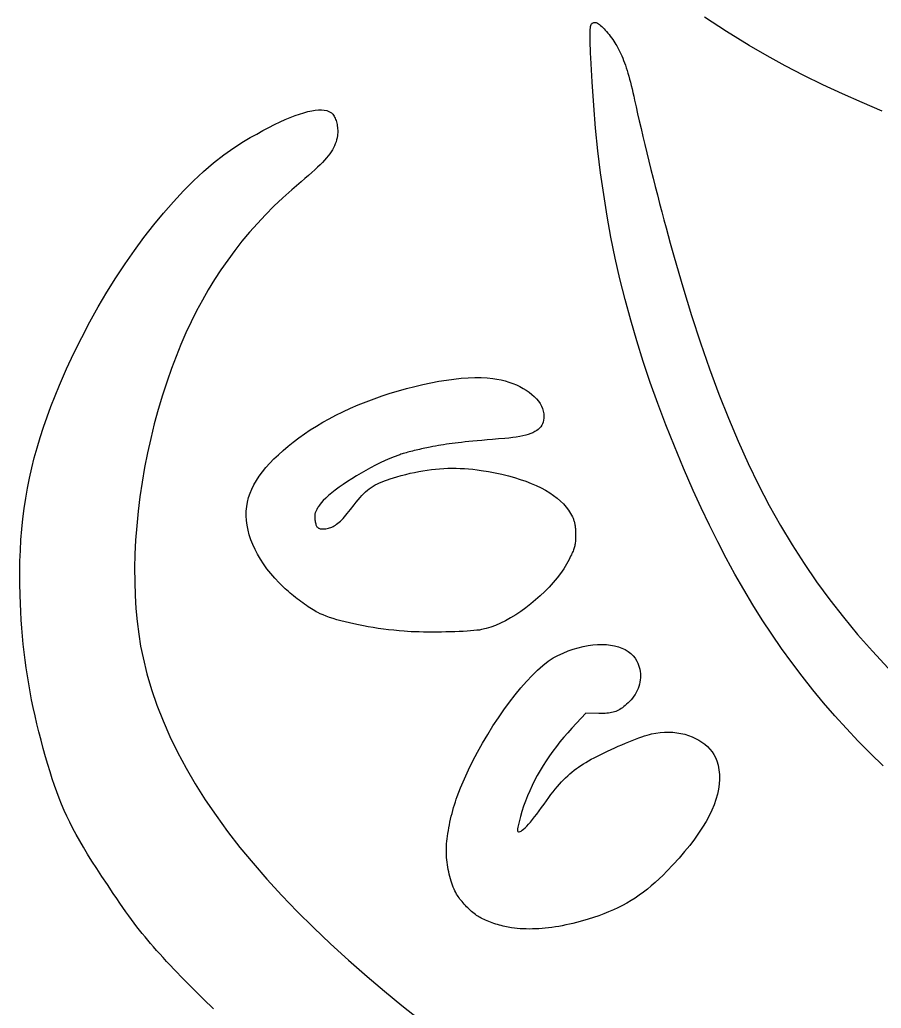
# Model space of a CAD drawing. Header units: metres. Extents: x -106 to 107, y -104 to 107.
# Drawn here: x -47.7 to -19.79, y -58.96 to -26.94 of the extents above; entities that cross this region are included whole.
import ezdxf

# ---------------------------------------------------------------- set-up
doc = ezdxf.new("R2010")
doc.units = ezdxf.units.M

msp = doc.modelspace()

# ---------------------------------------------------------------- linework, layer by layer
for p, q in [((-24.807, -27.3186), (-25.515, -26.8548)), ((-29.2173, -27.2556), (-29.2121, -27.2051)), ((-29.2121, -27.2051), (-29.2052, -27.1624)), ((-29.2052, -27.1624), (-29.1964, -27.127)), ((-29.1964, -27.127), (-29.1857, -27.0981)), ((-29.1857, -27.0981), (-29.173, -27.0752)), ((-29.173, -27.0752), (-29.1582, -27.0576)), ((-29.1582, -27.0576), (-29.1412, -27.0446)), ((-29.1412, -27.0446), (-29.122, -27.0356)), ((-29.122, -27.0356), (-29.1005, -27.03)), ((-29.1005, -27.03), (-29.0765, -27.0271)), ((-29.0765, -27.0271), (-29.05, -27.0263)), ((-29.05, -27.0263), (-29.0301, -27.0294)), ((-29.0301, -27.0294), (-29.0066, -27.0384)), ((-29.0066, -27.0384), (-28.9798, -27.0529)), ((-28.9798, -27.0529), (-28.9501, -27.0727)), ((-28.9501, -27.0727), (-28.9178, -27.0972)), ((-28.9178, -27.0972), (-28.8832, -27.1262)), ((-28.8832, -27.1262), (-28.8467, -27.1592)), ((-28.8467, -27.1592), (-28.8087, -27.196)), ((-28.8087, -27.196), (-28.7694, -27.236)), ((-29.2232, -27.461), (-29.2228, -27.3829)), ((-29.2222, -27.5495), (-29.2232, -27.461)), ((-29.2228, -27.3829), (-29.2208, -27.3147)), ((-29.2208, -27.3147), (-29.2173, -27.2556)), ((-28.7694, -27.236), (-28.7292, -27.279)), ((-28.7292, -27.279), (-28.6885, -27.3246)), ((-28.6885, -27.3246), (-28.6476, -27.3723)), ((-28.6476, -27.3723), (-28.6068, -27.4219)), ((-28.6068, -27.4219), (-28.5665, -27.473)), ((-28.5665, -27.473), (-28.5269, -27.5251)), ((-28.5269, -27.5251), (-28.4886, -27.5779)), ((-24.067, -27.7715), (-24.807, -27.3186)), ((-29.2199, -27.6491), (-29.2222, -27.5495)), ((-29.2163, -27.7604), (-29.2199, -27.6491)), ((-29.2115, -27.8842), (-29.2163, -27.7604)), ((-28.4886, -27.5779), (-28.4517, -27.6311)), ((-28.4517, -27.6311), (-28.4166, -27.6842)), ((-28.4166, -27.6842), (-28.3838, -27.7369)), ((-28.3838, -27.7369), (-28.3534, -27.7889)), ((-28.3534, -27.7889), (-28.3195, -27.8505)), ((-28.3195, -27.8505), (-28.2866, -27.9135)), ((-23.49, -28.1042), (-24.067, -27.7715)), ((-29.2057, -28.0209), (-29.2115, -27.8842)), ((-29.1989, -28.1714), (-29.2057, -28.0209)), ((-29.1572, -28.9514), (-29.1989, -28.1714)), ((-28.2866, -27.9135), (-28.2546, -27.9782)), ((-28.2546, -27.9782), (-28.2235, -28.0447)), ((-28.2235, -28.0447), (-28.1931, -28.1132)), ((-28.1931, -28.1132), (-28.1634, -28.1841)), ((-22.8991, -28.4276), (-23.49, -28.1042)), ((-28.1634, -28.1841), (-28.1343, -28.2575)), ((-28.1343, -28.2575), (-28.1058, -28.3336)), ((-28.1058, -28.3336), (-28.0777, -28.4127)), ((-28.0777, -28.4127), (-28.05, -28.495)), ((-28.05, -28.495), (-28.0226, -28.5807)), ((-22.2948, -28.7415), (-22.8991, -28.4276)), ((-28.0226, -28.5807), (-27.9955, -28.67)), ((-27.9955, -28.67), (-27.9686, -28.7633)), ((-27.9686, -28.7633), (-27.9417, -28.8606)), ((-21.6776, -29.0458), (-22.2948, -28.7415)), ((-29.1048, -29.7126), (-29.1572, -28.9514)), ((-27.9417, -28.8606), (-27.9149, -28.9622)), ((-27.9149, -28.9622), (-27.888, -29.0683)), ((-27.888, -29.0683), (-27.8611, -29.1793)), ((-21.0482, -29.3401), (-21.6776, -29.0458)), ((-27.8611, -29.1793), (-27.8339, -29.2952)), ((-27.8339, -29.2952), (-27.8064, -29.4163)), ((-27.8064, -29.4163), (-27.7787, -29.5428)), ((-20.4072, -29.6243), (-21.0482, -29.3401)), ((-29.0414, -30.4568), (-29.1048, -29.7126)), ((-27.7787, -29.5428), (-27.7318, -29.757)), ((-27.7318, -29.757), (-27.6811, -29.983)), ((-19.7549, -29.8983), (-20.4072, -29.6243)), ((-38.9347, -30.106), (-38.7799, -30.0457)), ((-38.7799, -30.0457), (-38.633, -29.9937)), ((-38.633, -29.9937), (-38.4942, -29.9501)), ((-38.4942, -29.9501), (-38.3635, -29.9149)), ((-38.3635, -29.9149), (-38.241, -29.8882)), ((-38.241, -29.8882), (-38.1268, -29.87)), ((-38.1268, -29.87), (-38.0211, -29.8602)), ((-38.0211, -29.8602), (-37.9239, -29.859)), ((-37.9239, -29.859), (-37.8354, -29.8664)), ((-37.8354, -29.8664), (-37.7556, -29.8824)), ((-37.7556, -29.8824), (-37.6846, -29.9071)), ((-37.6846, -29.9071), (-37.6225, -29.9404)), ((-37.6225, -29.9404), (-37.6001, -29.9574)), ((-37.6001, -29.9574), (-37.5784, -29.9782)), ((-37.5784, -29.9782), (-37.5575, -30.0026)), ((-37.5575, -30.0026), (-37.5375, -30.0302)), ((-37.5375, -30.0302), (-37.5185, -30.0609)), ((-37.5185, -30.0609), (-37.5006, -30.0943)), ((-37.5006, -30.0943), (-37.4838, -30.1301)), ((-27.6811, -29.983), (-27.6271, -30.2197)), ((-39.631, -30.43), (-39.4455, -30.3367)), ((-39.4455, -30.3367), (-39.2676, -30.2515)), ((-39.2676, -30.2515), (-39.0973, -30.1746)), ((-39.0973, -30.1746), (-38.9347, -30.106)), ((-37.4838, -30.1301), (-37.4683, -30.1681)), ((-37.4683, -30.1681), (-37.4541, -30.208)), ((-37.4541, -30.208), (-37.4413, -30.2495)), ((-37.4413, -30.2495), (-37.4299, -30.2923)), ((-37.4299, -30.2923), (-37.4201, -30.3362)), ((-37.4201, -30.3362), (-37.4119, -30.3808)), ((-37.4119, -30.3808), (-37.4055, -30.4259)), ((-27.6271, -30.2197), (-27.5699, -30.4658)), ((-40.2313, -30.7589), (-40.024, -30.6412)), ((-40.024, -30.6412), (-39.8238, -30.5315)), ((-39.8238, -30.5315), (-39.631, -30.43)), ((-37.4072, -30.6912), (-37.4198, -30.7603)), ((-37.4017, -30.649), (-37.4072, -30.6912)), ((-37.4055, -30.4259), (-37.4008, -30.4713)), ((-37.3984, -30.6057), (-37.4017, -30.649)), ((-37.4008, -30.4713), (-37.398, -30.5165)), ((-37.3972, -30.5614), (-37.3984, -30.6057)), ((-37.398, -30.5165), (-37.3972, -30.5614)), ((-28.9666, -31.1856), (-29.0414, -30.4568)), ((-27.5699, -30.4658), (-27.5101, -30.72)), ((-27.5101, -30.72), (-27.4477, -30.9809)), ((-40.7676, -31.0892), (-40.4458, -30.8848)), ((-40.4458, -30.8848), (-40.2313, -30.7589)), ((-37.5027, -31.0224), (-37.5332, -31.0863)), ((-37.4765, -30.9582), (-37.5027, -31.0224)), ((-37.4541, -30.8934), (-37.4765, -30.9582)), ((-37.4353, -30.8275), (-37.4541, -30.8934)), ((-37.4198, -30.7603), (-37.4353, -30.8275)), ((-27.4477, -30.9809), (-27.3833, -31.2473)), ((-41.4177, -31.5765), (-41.0918, -31.3201)), ((-41.0918, -31.3201), (-40.7676, -31.0892)), ((-37.7038, -31.3481), (-37.7601, -31.417)), ((-37.6532, -31.2809), (-37.7038, -31.3481)), ((-37.6082, -31.2152), (-37.6532, -31.2809)), ((-37.5683, -31.1505), (-37.6082, -31.2152)), ((-37.5332, -31.0863), (-37.5683, -31.1505)), ((-28.88, -31.9009), (-28.9666, -31.1856)), ((-27.3833, -31.2473), (-27.3171, -31.518)), ((-41.7443, -31.8572), (-41.4177, -31.5765)), ((-37.9673, -31.6387), (-38.0501, -31.7189)), ((-37.8916, -31.5619), (-37.9673, -31.6387)), ((-37.8226, -31.4881), (-37.8916, -31.5619)), ((-37.7601, -31.417), (-37.8226, -31.4881)), ((-27.3171, -31.518), (-27.2494, -31.7915)), ((-42.071, -32.1611), (-41.7443, -31.8572)), ((-38.3443, -31.9843), (-38.4586, -32.0823)), ((-38.2383, -31.8913), (-38.3443, -31.9843)), ((-38.1404, -31.803), (-38.2383, -31.8913)), ((-38.0501, -31.7189), (-38.1404, -31.803)), ((-28.7811, -32.6043), (-28.88, -31.9009)), ((-27.2494, -31.7915), (-27.1805, -32.0668)), ((-42.3968, -32.4872), (-42.071, -32.1611)), ((-38.5817, -32.1858), (-38.8867, -32.4468)), ((-38.4586, -32.0823), (-38.5817, -32.1858)), ((-27.1805, -32.0668), (-27.1109, -32.3424)), ((-42.7209, -32.8344), (-42.3968, -32.4872)), ((-38.8867, -32.4468), (-39.1811, -32.7123)), ((-28.6695, -33.2976), (-28.7811, -32.6043)), ((-27.1109, -32.3424), (-27.0407, -32.617)), ((-27.0407, -32.617), (-26.9704, -32.8895)), ((-43.0426, -33.2017), (-42.7209, -32.8344)), ((-39.1811, -32.7123), (-39.4651, -32.9825)), ((-26.9704, -32.8895), (-26.9002, -33.1584)), ((-43.3609, -33.5878), (-43.0426, -33.2017)), ((-39.7389, -33.2578), (-40.0027, -33.5385)), ((-39.4651, -32.9825), (-39.7389, -33.2578)), ((-28.5448, -33.9826), (-28.6695, -33.2976)), ((-26.9002, -33.1584), (-26.8305, -33.4226)), ((-43.6752, -33.9918), (-43.3609, -33.5878)), ((-40.0027, -33.5385), (-40.2569, -33.8251)), ((-26.8305, -33.4226), (-26.7616, -33.6807)), ((-40.2569, -33.8251), (-40.5015, -34.1178)), ((-26.7616, -33.6807), (-26.6938, -33.9315)), ((-26.6938, -33.9315), (-26.6275, -34.1736)), ((-43.9845, -34.4126), (-43.6752, -33.9918)), ((-40.5015, -34.1178), (-40.7369, -34.4171)), ((-28.4067, -34.6609), (-28.5448, -33.9826)), ((-26.6275, -34.1736), (-26.5629, -34.4058)), ((-44.2881, -34.849), (-43.9845, -34.4126)), ((-40.7369, -34.4171), (-40.9633, -34.7232)), ((-26.5629, -34.4058), (-26.5004, -34.6268)), ((-44.5851, -35.3), (-44.2881, -34.849)), ((-40.9633, -34.7232), (-41.1809, -35.0365)), ((-28.2547, -35.3344), (-28.4067, -34.6609)), ((-26.5004, -34.6268), (-26.2174, -35.5936)), ((-41.1809, -35.0365), (-41.39, -35.3573)), ((-44.8747, -35.7645), (-44.5851, -35.3)), ((-41.39, -35.3573), (-41.5908, -35.6861)), ((-28.0883, -36.0048), (-28.2547, -35.3344)), ((-45.1561, -36.2415), (-44.8747, -35.7645)), ((-41.5908, -35.6861), (-41.7835, -36.0232)), ((-26.2174, -35.5936), (-25.9318, -36.5188)), ((-41.7835, -36.0232), (-41.9684, -36.3688)), ((-27.9072, -36.6737), (-28.0883, -36.0048)), ((-45.4284, -36.7298), (-45.1561, -36.2415)), ((-41.9684, -36.3688), (-42.1457, -36.7234)), ((-45.6909, -37.2283), (-45.4284, -36.7298)), ((-42.1457, -36.7234), (-42.3157, -37.0873)), ((-27.7109, -37.3431), (-27.9072, -36.6737)), ((-25.9318, -36.5188), (-25.6425, -37.4045)), ((-42.3157, -37.0873), (-42.4785, -37.4609)), ((-45.9428, -37.7361), (-45.6909, -37.2283)), ((-42.4785, -37.4609), (-42.6344, -37.8445)), ((-27.4991, -38.0145), (-27.7109, -37.3431)), ((-25.6425, -37.4045), (-25.3482, -38.2529)), ((-46.1832, -38.2519), (-45.9428, -37.7361)), ((-42.6344, -37.8445), (-42.7837, -38.2385)), ((-27.2713, -38.6898), (-27.4991, -38.0145)), ((-46.4112, -38.7747), (-46.1832, -38.2519)), ((-42.7837, -38.2385), (-42.9266, -38.6431)), ((-25.3482, -38.2529), (-25.0478, -39.0661)), ((-42.9266, -38.6431), (-43.076, -39.1006)), ((-34.6399, -38.7546), (-34.3817, -38.7001)), ((-34.3817, -38.7001), (-34.1278, -38.6528)), ((-34.1278, -38.6528), (-33.8793, -38.6128)), ((-33.8793, -38.6128), (-33.6373, -38.5804)), ((-33.6373, -38.5804), (-33.4027, -38.5558)), ((-33.4027, -38.5558), (-33.1767, -38.5393)), ((-33.1767, -38.5393), (-32.9602, -38.5311)), ((-32.9602, -38.5311), (-32.7543, -38.5313)), ((-32.7543, -38.5313), (-32.56, -38.5404)), ((-32.56, -38.5404), (-32.3784, -38.5584)), ((-32.3784, -38.5584), (-32.2414, -38.5794)), ((-32.2414, -38.5794), (-32.1075, -38.6067)), ((-32.1075, -38.6067), (-31.9772, -38.6397)), ((-31.9772, -38.6397), (-31.8508, -38.6783)), ((-31.8508, -38.6783), (-31.7287, -38.7222)), ((-31.7287, -38.7222), (-31.6115, -38.7709)), ((-27.0272, -39.3707), (-27.2713, -38.6898)), ((-46.5552, -39.1245), (-46.4112, -38.7747)), ((-35.96, -39.1258), (-35.6956, -39.0391)), ((-35.6956, -39.0391), (-35.4303, -38.9585)), ((-35.4303, -38.9585), (-35.1653, -38.884)), ((-35.1653, -38.884), (-34.9014, -38.8159)), ((-34.9014, -38.8159), (-34.6399, -38.7546)), ((-31.6115, -38.7709), (-31.4995, -38.8241)), ((-31.4995, -38.8241), (-31.3932, -38.8817)), ((-31.3932, -38.8817), (-31.293, -38.9431)), ((-31.293, -38.9431), (-31.1993, -39.0082)), ((-31.1993, -39.0082), (-31.1126, -39.0765)), ((-25.0478, -39.0661), (-24.7403, -39.8462)), ((-46.6899, -39.4686), (-46.5552, -39.1245)), ((-43.076, -39.1006), (-43.2142, -39.5634)), ((-36.7379, -39.4192), (-36.4822, -39.316)), ((-36.4822, -39.316), (-36.2226, -39.2181)), ((-36.2226, -39.2181), (-35.96, -39.1258)), ((-31.1126, -39.0765), (-31.0334, -39.1478)), ((-31.0334, -39.1478), (-30.9619, -39.2218)), ((-30.9619, -39.2218), (-30.8987, -39.2981)), ((-30.8987, -39.2981), (-30.8443, -39.3764)), ((-30.8443, -39.3764), (-30.799, -39.4564)), ((-26.7662, -40.0588), (-27.0272, -39.3707)), ((-46.8154, -39.808), (-46.6899, -39.4686)), ((-43.2142, -39.5634), (-43.3413, -40.0304)), ((-37.4552, -39.75), (-37.2333, -39.6404)), ((-37.2333, -39.6404), (-36.9886, -39.5274)), ((-36.9886, -39.5274), (-36.7379, -39.4192)), ((-30.799, -39.4564), (-30.7632, -39.5378)), ((-30.7632, -39.5378), (-30.7375, -39.6201)), ((-30.7375, -39.6201), (-30.7222, -39.7033)), ((-30.7222, -39.7033), (-30.7178, -39.7868)), ((-46.932, -40.1433), (-46.8154, -39.808)), ((-38.0877, -40.1033), (-37.8828, -39.9817)), ((-37.8828, -39.9817), (-37.6718, -39.8638)), ((-37.6718, -39.8638), (-37.4552, -39.75)), ((-30.7638, -40.0255), (-30.7893, -40.0765)), ((-30.7441, -39.9712), (-30.7638, -40.0255)), ((-30.73, -39.9134), (-30.7441, -39.9712)), ((-30.7213, -39.8519), (-30.73, -39.9134)), ((-30.7178, -39.7868), (-30.7213, -39.8519)), ((-24.7403, -39.8462), (-24.4244, -40.5953)), ((-47.0397, -40.4753), (-46.932, -40.1433)), ((-43.3413, -40.0304), (-43.4572, -40.5007)), ((-38.4779, -40.3561), (-38.2862, -40.2282)), ((-38.2862, -40.2282), (-38.0877, -40.1033)), ((-31.1448, -40.3467), (-31.2231, -40.3742)), ((-31.0737, -40.3166), (-31.1448, -40.3467)), ((-31.0098, -40.2839), (-31.0737, -40.3166)), ((-30.9527, -40.2484), (-31.0098, -40.2839)), ((-30.9022, -40.21), (-30.9527, -40.2484)), ((-30.8583, -40.1686), (-30.9022, -40.21)), ((-30.8207, -40.1241), (-30.8583, -40.1686)), ((-30.7893, -40.0765), (-30.8207, -40.1241)), ((-26.488, -40.7561), (-26.7662, -40.0588)), ((-47.1387, -40.8048), (-47.0397, -40.4753)), ((-43.4572, -40.5007), (-43.5617, -40.9731)), ((-39.0085, -40.7547), (-38.8394, -40.6197)), ((-38.8394, -40.6197), (-38.6624, -40.4867)), ((-38.6624, -40.4867), (-38.4779, -40.3561)), ((-33.5983, -40.6557), (-33.6955, -40.6681)), ((-33.4961, -40.6435), (-33.5983, -40.6557)), ((-33.3879, -40.6312), (-33.4961, -40.6435)), ((-33.2728, -40.6189), (-33.3879, -40.6312)), ((-33.1498, -40.6063), (-33.2728, -40.6189)), ((-33.018, -40.5934), (-33.1498, -40.6063)), ((-32.8764, -40.5801), (-33.018, -40.5934)), ((-32.7242, -40.5663), (-32.8764, -40.5801)), ((-32.5602, -40.5518), (-32.7242, -40.5663)), ((-32.3837, -40.5366), (-32.5602, -40.5518)), ((-32.1936, -40.5204), (-32.3837, -40.5366)), ((-31.989, -40.5033), (-32.1936, -40.5204)), ((-31.8549, -40.4909), (-31.989, -40.5033)), ((-31.7294, -40.4767), (-31.8549, -40.4909)), ((-31.6122, -40.4605), (-31.7294, -40.4767)), ((-31.5031, -40.4423), (-31.6122, -40.4605)), ((-31.4021, -40.4219), (-31.5031, -40.4423)), ((-31.3087, -40.3992), (-31.4021, -40.4219)), ((-31.2231, -40.3742), (-31.3087, -40.3992)), ((-24.4244, -40.5953), (-24.099, -41.3155)), ((-47.2291, -41.1325), (-47.1387, -40.8048)), ((-43.5617, -40.9731), (-43.6548, -41.4466)), ((-39.3215, -41.0294), (-39.1693, -40.8914)), ((-39.1693, -40.8914), (-39.0085, -40.7547)), ((-35.2285, -40.9803), (-35.2732, -40.9933)), ((-35.1813, -40.967), (-35.2285, -40.9803)), ((-35.1318, -40.9534), (-35.1813, -40.967)), ((-35.0803, -40.9397), (-35.1318, -40.9534)), ((-35.0271, -40.9259), (-35.0803, -40.9397)), ((-34.9725, -40.9119), (-35.0271, -40.9259)), ((-34.9167, -40.8981), (-34.9725, -40.9119)), ((-34.8599, -40.8842), (-34.9167, -40.8981)), ((-34.8025, -40.8706), (-34.8599, -40.8842)), ((-34.7447, -40.8571), (-34.8025, -40.8706)), ((-34.6868, -40.844), (-34.7447, -40.8571)), ((-34.629, -40.8312), (-34.6868, -40.844)), ((-34.5716, -40.8188), (-34.629, -40.8312)), ((-34.5149, -40.8069), (-34.5716, -40.8188)), ((-34.4591, -40.7955), (-34.5149, -40.8069)), ((-34.4046, -40.7848), (-34.4591, -40.7955)), ((-34.3138, -40.7675), (-34.4046, -40.7848)), ((-34.2254, -40.7511), (-34.3138, -40.7675)), ((-34.1387, -40.7357), (-34.2254, -40.7511)), ((-34.0526, -40.7211), (-34.1387, -40.7357)), ((-33.9661, -40.7071), (-34.0526, -40.7211)), ((-33.8784, -40.6937), (-33.9661, -40.7071)), ((-33.7885, -40.6807), (-33.8784, -40.6937)), ((-33.6955, -40.6681), (-33.7885, -40.6807)), ((-26.1922, -41.4642), (-26.488, -40.7561)), ((-47.3111, -41.4593), (-47.2291, -41.1325)), ((-39.5983, -41.3084), (-39.4646, -41.1686)), ((-39.4646, -41.1686), (-39.3215, -41.0294)), ((-36.0208, -41.2945), (-36.1768, -41.3717)), ((-35.8661, -41.2222), (-36.0208, -41.2945)), ((-35.714, -41.1553), (-35.8661, -41.2222)), ((-35.5654, -41.0946), (-35.714, -41.1553)), ((-35.4214, -41.0406), (-35.5654, -41.0946)), ((-35.3895, -41.0296), (-35.4214, -41.0406)), ((-35.3539, -41.018), (-35.3895, -41.0296)), ((-35.3151, -41.0058), (-35.3539, -41.018)), ((-35.2732, -40.9933), (-35.3151, -41.0058)), ((-47.3848, -41.7858), (-47.3111, -41.4593)), ((-43.6548, -41.4466), (-43.7363, -41.9203)), ((-39.9391, -41.7288), (-39.8359, -41.5889)), ((-39.8359, -41.5889), (-39.7222, -41.4486)), ((-39.7222, -41.4486), (-39.5983, -41.3084)), ((-36.6435, -41.6256), (-36.795, -41.7155)), ((-36.4892, -41.5379), (-36.6435, -41.6256)), ((-36.3333, -41.453), (-36.4892, -41.5379)), ((-36.1768, -41.3717), (-36.3333, -41.453)), ((-35.0522, -41.6338), (-34.9119, -41.6027)), ((-34.9119, -41.6027), (-34.7731, -41.5748)), ((-34.7731, -41.5748), (-34.6358, -41.5502)), ((-34.6358, -41.5502), (-34.4996, -41.5289)), ((-34.4996, -41.5289), (-34.3644, -41.5108)), ((-34.3644, -41.5108), (-34.2299, -41.4959)), ((-34.2299, -41.4959), (-34.0961, -41.4842)), ((-34.0961, -41.4842), (-33.9627, -41.4757)), ((-33.9627, -41.4757), (-33.8294, -41.4704)), ((-33.8294, -41.4704), (-33.6962, -41.4682)), ((-33.6962, -41.4682), (-33.5627, -41.4692)), ((-33.5627, -41.4692), (-33.4288, -41.4733)), ((-33.4288, -41.4733), (-33.2944, -41.4805)), ((-33.2944, -41.4805), (-33.1591, -41.4909)), ((-33.1591, -41.4909), (-33.0228, -41.5043)), ((-33.0228, -41.5043), (-32.8853, -41.5207)), ((-32.8853, -41.5207), (-32.7465, -41.5403)), ((-32.7465, -41.5403), (-32.5155, -41.5779)), ((-32.5155, -41.5779), (-32.2925, -41.6199)), ((-32.2925, -41.6199), (-32.0776, -41.6662)), ((-25.8784, -42.1849), (-26.1922, -41.4642)), ((-24.099, -41.3155), (-23.763, -42.0091)), ((-47.4504, -42.1129), (-47.3848, -41.7858)), ((-43.7363, -41.9203), (-43.8062, -42.393)), ((-40.1125, -42.0067), (-40.0314, -41.8682)), ((-40.0314, -41.8682), (-39.9391, -41.7288)), ((-37.086, -41.8994), (-37.2233, -41.9919)), ((-36.9429, -41.807), (-37.086, -41.8994)), ((-36.795, -41.7155), (-36.9429, -41.807)), ((-36.1136, -41.9746), (-36.0402, -41.9398)), ((-36.0402, -41.9398), (-35.9622, -41.9065)), ((-35.9622, -41.9065), (-35.8792, -41.8743)), ((-35.8792, -41.8743), (-35.7906, -41.8426)), ((-35.7906, -41.8426), (-35.6957, -41.8111)), ((-35.6957, -41.8111), (-35.5939, -41.7794)), ((-35.5939, -41.7794), (-35.4847, -41.747)), ((-35.4847, -41.747), (-35.3385, -41.706)), ((-35.3385, -41.706), (-35.1944, -41.6682)), ((-35.1944, -41.6682), (-35.0522, -41.6338)), ((-32.0776, -41.6662), (-31.8708, -41.7167)), ((-31.8708, -41.7167), (-31.6724, -41.7714)), ((-31.6724, -41.7714), (-31.4825, -41.8302)), ((-31.4825, -41.8302), (-31.3012, -41.893)), ((-31.3012, -41.893), (-31.1286, -41.9597)), ((-47.508, -42.4413), (-47.4504, -42.1129)), ((-40.2391, -42.2795), (-40.1818, -42.1439)), ((-40.1818, -42.1439), (-40.1125, -42.0067)), ((-37.5901, -42.2647), (-37.6939, -42.3517)), ((-37.4764, -42.1753), (-37.5901, -42.2647)), ((-37.3537, -42.0842), (-37.4764, -42.1753)), ((-37.2233, -41.9919), (-37.3537, -42.0842)), ((-36.5529, -42.2917), (-36.4941, -42.2356)), ((-36.4941, -42.2356), (-36.4349, -42.1838)), ((-36.4349, -42.1838), (-36.3748, -42.1358)), ((-36.3748, -42.1358), (-36.3132, -42.0913)), ((-36.3132, -42.0913), (-36.2496, -42.0499)), ((-36.2496, -42.0499), (-36.1832, -42.0111)), ((-36.1832, -42.0111), (-36.1136, -41.9746)), ((-31.1286, -41.9597), (-30.965, -42.0303)), ((-30.965, -42.0303), (-30.8105, -42.1047)), ((-30.8105, -42.1047), (-30.6652, -42.1828)), ((-30.6652, -42.1828), (-30.5292, -42.2645)), ((-30.5292, -42.2645), (-30.4027, -42.3498)), ((-25.6201, -42.7538), (-25.8784, -42.1849)), ((-23.763, -42.0091), (-23.4152, -42.678)), ((-47.5577, -42.7718), (-47.508, -42.4413)), ((-43.8062, -42.393), (-43.8644, -42.8638)), ((-40.346, -42.709), (-40.3217, -42.5629)), ((-40.3217, -42.5629), (-40.2861, -42.4197)), ((-40.2861, -42.4197), (-40.2391, -42.2795)), ((-37.8677, -42.5161), (-37.9355, -42.5921)), ((-37.7868, -42.4358), (-37.8677, -42.5161)), ((-37.6939, -42.3517), (-37.7868, -42.4358)), ((-36.8638, -42.6506), (-36.7974, -42.567)), ((-36.7974, -42.567), (-36.7338, -42.4897)), ((-36.7338, -42.4897), (-36.6722, -42.4183)), ((-36.6722, -42.4183), (-36.6121, -42.3524)), ((-36.6121, -42.3524), (-36.5529, -42.2917)), ((-30.4027, -42.3498), (-30.2859, -42.4386)), ((-30.2859, -42.4386), (-30.1789, -42.5309)), ((-30.1789, -42.5309), (-30.0818, -42.6265)), ((-47.5998, -43.1051), (-47.5577, -42.7718)), ((-43.8644, -42.8638), (-43.9108, -43.3316)), ((-40.3615, -43.0083), (-40.3593, -42.8576)), ((-40.3593, -42.8576), (-40.346, -42.709)), ((-38.1247, -42.9086), (-38.1303, -42.9288)), ((-38.1178, -42.8883), (-38.1247, -42.9086)), ((-38.1096, -42.8675), (-38.1178, -42.8883)), ((-38.1001, -42.8461), (-38.1096, -42.8675)), ((-38.0891, -42.824), (-38.1001, -42.8461)), ((-38.0766, -42.8009), (-38.0891, -42.824)), ((-38.0625, -42.7765), (-38.0766, -42.8009)), ((-38.0468, -42.7508), (-38.0625, -42.7765)), ((-38.0294, -42.7234), (-38.0468, -42.7508)), ((-38.0103, -42.6943), (-38.0294, -42.7234)), ((-37.9893, -42.6631), (-38.0103, -42.6943)), ((-37.9355, -42.5921), (-37.9893, -42.6631)), ((-37.0871, -42.935), (-37.0377, -42.8745)), ((-37.0377, -42.8745), (-36.9865, -42.8098)), ((-36.9865, -42.8098), (-36.8638, -42.6506)), ((-30.0818, -42.6265), (-29.9948, -42.7253)), ((-29.9948, -42.7253), (-29.9181, -42.8274)), ((-29.9181, -42.8274), (-29.8517, -42.9325)), ((-25.3566, -43.3089), (-25.6201, -42.7538)), ((-23.4152, -42.678), (-23.0545, -43.3245)), ((-47.6343, -43.4421), (-47.5998, -43.1051)), ((-40.3529, -43.161), (-40.3615, -43.0083)), ((-40.3334, -43.3153), (-40.3529, -43.161)), ((-38.1414, -43.0119), (-38.1417, -43.0342)), ((-38.1417, -43.0342), (-38.1411, -43.0576)), ((-38.1402, -42.9904), (-38.1414, -43.0119)), ((-38.1411, -43.0576), (-38.1397, -43.0822)), ((-38.138, -42.9695), (-38.1402, -42.9904)), ((-38.1397, -43.0822), (-38.1375, -43.1083)), ((-38.1347, -42.9491), (-38.138, -42.9695)), ((-38.1375, -43.1083), (-38.1346, -43.136)), ((-38.1303, -42.9288), (-38.1347, -42.9491)), ((-38.1346, -43.136), (-38.1299, -43.1743)), ((-38.1299, -43.1743), (-38.1244, -43.2096)), ((-38.1244, -43.2096), (-38.1181, -43.2419)), ((-37.394, -43.2509), (-37.3534, -43.2166)), ((-37.3534, -43.2166), (-37.312, -43.1788)), ((-37.312, -43.1788), (-37.2695, -43.1375)), ((-37.2695, -43.1375), (-37.226, -43.0926)), ((-37.226, -43.0926), (-37.1811, -43.0439)), ((-37.1811, -43.0439), (-37.1348, -42.9914)), ((-37.1348, -42.9914), (-37.0871, -42.935)), ((-29.8517, -42.9325), (-29.7958, -43.0408)), ((-29.7958, -43.0408), (-29.7847, -43.0657)), ((-29.7847, -43.0657), (-29.7742, -43.0907)), ((-29.7742, -43.0907), (-29.7645, -43.1158)), ((-29.7645, -43.1158), (-29.7555, -43.1411)), ((-29.7555, -43.1411), (-29.7471, -43.1667)), ((-29.7471, -43.1667), (-29.7393, -43.1926)), ((-29.7393, -43.1926), (-29.7323, -43.2189)), ((-29.7323, -43.2189), (-29.7258, -43.2458)), ((-47.6614, -43.7834), (-47.6343, -43.4421)), ((-43.9108, -43.3316), (-43.9453, -43.7953)), ((-40.3033, -43.4708), (-40.3334, -43.3153)), ((-40.2626, -43.6273), (-40.3033, -43.4708)), ((-38.1181, -43.2419), (-38.1108, -43.2714)), ((-38.1108, -43.2714), (-38.1025, -43.2981)), ((-38.1025, -43.2981), (-38.0931, -43.3222)), ((-38.0931, -43.3222), (-38.0824, -43.3436)), ((-38.0824, -43.3436), (-38.0704, -43.3626)), ((-38.0704, -43.3626), (-38.0568, -43.3792)), ((-38.0568, -43.3792), (-38.0417, -43.3934)), ((-38.0417, -43.3934), (-38.0249, -43.4055)), ((-38.0249, -43.4055), (-38.0063, -43.4154)), ((-38.0063, -43.4154), (-37.9857, -43.4232)), ((-37.9857, -43.4232), (-37.9631, -43.4292)), ((-37.9631, -43.4292), (-37.9384, -43.4332)), ((-37.9384, -43.4332), (-37.9115, -43.4355)), ((-37.9115, -43.4355), (-37.8822, -43.4361)), ((-37.8822, -43.4361), (-37.8504, -43.4351)), ((-37.8504, -43.4351), (-37.8161, -43.4326)), ((-37.8161, -43.4326), (-37.7791, -43.4287)), ((-37.7791, -43.4287), (-37.7403, -43.4229)), ((-37.7403, -43.4229), (-37.702, -43.4148)), ((-37.702, -43.4148), (-37.6638, -43.4041)), ((-37.6638, -43.4041), (-37.6259, -43.3908)), ((-37.6259, -43.3908), (-37.588, -43.3748)), ((-37.588, -43.3748), (-37.5499, -43.3561)), ((-37.5499, -43.3561), (-37.5116, -43.3344)), ((-37.5116, -43.3344), (-37.4729, -43.3097)), ((-37.4729, -43.3097), (-37.4338, -43.2819)), ((-37.4338, -43.2819), (-37.394, -43.2509)), ((-29.7258, -43.2458), (-29.72, -43.2732)), ((-29.72, -43.2732), (-29.7147, -43.3013)), ((-29.7147, -43.3013), (-29.7101, -43.3302)), ((-29.7101, -43.3302), (-29.706, -43.36)), ((-29.706, -43.36), (-29.7025, -43.3907)), ((-29.7025, -43.3907), (-29.6994, -43.4224)), ((-29.6994, -43.4224), (-29.697, -43.4552)), ((-29.697, -43.4552), (-29.6951, -43.4891)), ((-29.6951, -43.4891), (-29.6936, -43.5243)), ((-29.6936, -43.5243), (-29.6926, -43.5609)), ((-25.0874, -43.8507), (-25.3566, -43.3089)), ((-23.0545, -43.3245), (-22.6797, -43.9506)), ((-47.6812, -44.1299), (-47.6614, -43.7834)), ((-43.9453, -43.7953), (-43.9679, -44.2539)), ((-40.2114, -43.7846), (-40.2626, -43.6273)), ((-40.1498, -43.9422), (-40.2114, -43.7846)), ((-29.6994, -43.8475), (-29.7031, -43.8828)), ((-29.6967, -43.8105), (-29.6994, -43.8475)), ((-29.6947, -43.7715), (-29.6967, -43.8105)), ((-29.6933, -43.7301), (-29.6947, -43.7715)), ((-29.6925, -43.6858), (-29.6933, -43.7301)), ((-29.6926, -43.5609), (-29.6921, -43.5989)), ((-29.6921, -43.6384), (-29.6925, -43.6858)), ((-29.6921, -43.5989), (-29.6921, -43.6384)), ((-24.8122, -44.3796), (-25.0874, -43.8507)), ((-47.6939, -44.4823), (-47.6812, -44.1299)), ((-40.078, -44.0999), (-40.1498, -43.9422)), ((-39.996, -44.2574), (-40.078, -44.0999)), ((-29.7754, -44.1537), (-29.7914, -44.1921)), ((-29.7611, -44.1173), (-29.7754, -44.1537)), ((-29.7486, -44.0824), (-29.7611, -44.1173)), ((-29.7376, -44.0486), (-29.7486, -44.0824)), ((-29.7282, -44.0156), (-29.7376, -44.0486)), ((-29.7201, -43.9829), (-29.7282, -44.0156)), ((-29.7133, -43.9501), (-29.7201, -43.9829)), ((-29.7076, -43.9169), (-29.7133, -43.9501)), ((-29.7031, -43.8828), (-29.7076, -43.9169)), ((-22.6797, -43.9506), (-22.2897, -44.5585)), ((-47.6996, -44.8414), (-47.6939, -44.4823)), ((-43.9679, -44.2539), (-43.9783, -44.7065)), ((-39.904, -44.4144), (-39.996, -44.2574)), ((-39.8021, -44.5705), (-39.904, -44.4144)), ((-29.9023, -44.4264), (-29.9822, -44.5746)), ((-29.8757, -44.3725), (-29.9023, -44.4264)), ((-29.8514, -44.3226), (-29.8757, -44.3725)), ((-29.8293, -44.2761), (-29.8514, -44.3226)), ((-29.8094, -44.2328), (-29.8293, -44.2761)), ((-29.7914, -44.1921), (-29.8094, -44.2328)), ((-24.5307, -44.8962), (-24.8122, -44.3796)), ((-43.9783, -44.7065), (-43.9766, -45.1519)), ((-39.6903, -44.7256), (-39.8021, -44.5705)), ((-39.5689, -44.8792), (-39.6903, -44.7256)), ((-30.0746, -44.724), (-30.1786, -44.8738)), ((-29.9822, -44.5746), (-30.0746, -44.724)), ((-22.2897, -44.5585), (-21.8834, -45.1502)), ((-47.6985, -45.208), (-47.6996, -44.8414)), ((-39.4378, -45.0311), (-39.5689, -44.8792)), ((-39.2972, -45.181), (-39.4378, -45.0311)), ((-30.2932, -45.0232), (-30.4172, -45.1714)), ((-30.1786, -44.8738), (-30.2932, -45.0232)), ((-24.2426, -45.401), (-24.5307, -44.8962)), ((-21.8834, -45.1502), (-21.4595, -45.728)), ((-47.6907, -45.5828), (-47.6985, -45.208)), ((-43.9766, -45.1519), (-43.9627, -45.5891)), ((-39.1472, -45.3285), (-39.2972, -45.181)), ((-39.0988, -45.3736), (-39.1472, -45.3285)), ((-39.048, -45.4194), (-39.0988, -45.3736)), ((-38.9952, -45.4658), (-39.048, -45.4194)), ((-38.9405, -45.5125), (-38.9952, -45.4658)), ((-30.6898, -45.4609), (-30.8364, -45.6006)), ((-30.5498, -45.3176), (-30.6898, -45.4609)), ((-30.4172, -45.1714), (-30.5498, -45.3176)), ((-23.9474, -45.8944), (-24.2426, -45.401)), ((-47.6812, -45.8527), (-47.6907, -45.5828)), ((-43.9627, -45.5891), (-43.9364, -46.0171)), ((-38.8843, -45.5594), (-38.9405, -45.5125)), ((-38.8268, -45.6063), (-38.8843, -45.5594)), ((-38.7684, -45.6529), (-38.8268, -45.6063)), ((-38.7092, -45.699), (-38.7684, -45.6529)), ((-38.6497, -45.7444), (-38.7092, -45.699)), ((-38.59, -45.789), (-38.6497, -45.7444)), ((-38.5304, -45.8325), (-38.59, -45.789)), ((-30.9885, -45.7358), (-31.145, -45.8658)), ((-30.8364, -45.6006), (-30.9885, -45.7358)), ((-21.4595, -45.728), (-21.0171, -46.294)), ((-47.6687, -46.1199), (-47.6812, -45.8527)), ((-43.9364, -46.0171), (-43.8977, -46.4348)), ((-38.4713, -45.8747), (-38.5304, -45.8325)), ((-38.4129, -45.9154), (-38.4713, -45.8747)), ((-38.3554, -45.9544), (-38.4129, -45.9154)), ((-38.2992, -45.9915), (-38.3554, -45.9544)), ((-38.2446, -46.0265), (-38.2992, -45.9915)), ((-38.1917, -46.0591), (-38.2446, -46.0265)), ((-38.141, -46.0893), (-38.1917, -46.0591)), ((-38.0926, -46.1167), (-38.141, -46.0893)), ((-31.4675, -46.1066), (-31.6314, -46.216)), ((-31.305, -45.9896), (-31.4675, -46.1066)), ((-31.145, -45.8658), (-31.305, -45.9896)), ((-23.6448, -46.3769), (-23.9474, -45.8944)), ((-47.6531, -46.3846), (-47.6687, -46.1199)), ((-47.6343, -46.6471), (-47.6531, -46.3846)), ((-38.0469, -46.1411), (-38.0926, -46.1167)), ((-37.9639, -46.1816), (-38.0469, -46.1411)), ((-37.8719, -46.2216), (-37.9639, -46.1816)), ((-37.7714, -46.2611), (-37.8719, -46.2216)), ((-37.663, -46.2999), (-37.7714, -46.2611)), ((-37.5471, -46.3381), (-37.663, -46.2999)), ((-37.4242, -46.3754), (-37.5471, -46.3381)), ((-37.2948, -46.4118), (-37.4242, -46.3754)), ((-37.1594, -46.4471), (-37.2948, -46.4118)), ((-31.9596, -46.4083), (-32.1219, -46.4897)), ((-31.7958, -46.3168), (-31.9596, -46.4083)), ((-31.6314, -46.216), (-31.7958, -46.3168)), ((-23.3345, -46.8491), (-23.6448, -46.3769)), ((-21.0171, -46.294), (-20.5548, -46.8502)), ((-47.6123, -46.9078), (-47.6343, -46.6471)), ((-43.8977, -46.4348), (-43.8465, -46.8413)), ((-37.0185, -46.4812), (-37.1594, -46.4471)), ((-36.8725, -46.5142), (-37.0185, -46.4812)), ((-36.722, -46.5457), (-36.8725, -46.5142)), ((-36.5674, -46.5758), (-36.722, -46.5457)), ((-36.4092, -46.6043), (-36.5674, -46.5758)), ((-36.248, -46.6311), (-36.4092, -46.6043)), ((-36.0842, -46.6561), (-36.248, -46.6311)), ((-35.9182, -46.6792), (-36.0842, -46.6561)), ((-35.7506, -46.7004), (-35.9182, -46.6792)), ((-35.5819, -46.7194), (-35.7506, -46.7004)), ((-35.4126, -46.7362), (-35.5819, -46.7194)), ((-35.243, -46.7507), (-35.4126, -46.7362)), ((-35.1347, -46.7582), (-35.243, -46.7507)), ((-33.2099, -46.7466), (-33.3345, -46.7538)), ((-33.0934, -46.7385), (-33.2099, -46.7466)), ((-32.9865, -46.7296), (-33.0934, -46.7385)), ((-32.8903, -46.7198), (-32.9865, -46.7296)), ((-32.8061, -46.7093), (-32.8903, -46.7198)), ((-32.7351, -46.6981), (-32.8061, -46.7093)), ((-32.5892, -46.6652), (-32.7351, -46.6981)), ((-32.4377, -46.619), (-32.5892, -46.6652)), ((-32.2816, -46.5602), (-32.4377, -46.619)), ((-32.1219, -46.4897), (-32.2816, -46.5602)), ((-47.587, -47.1671), (-47.6123, -46.9078)), ((-43.8465, -46.8413), (-43.7827, -47.2354)), ((-35.017, -46.7644), (-35.1347, -46.7582)), ((-34.8913, -46.7695), (-35.017, -46.7644)), ((-34.7587, -46.7734), (-34.8913, -46.7695)), ((-34.6206, -46.7761), (-34.7587, -46.7734)), ((-34.4782, -46.7778), (-34.6206, -46.7761)), ((-34.3327, -46.7783), (-34.4782, -46.7778)), ((-34.1855, -46.7778), (-34.3327, -46.7783)), ((-34.0377, -46.7762), (-34.1855, -46.7778)), ((-33.8906, -46.7737), (-34.0377, -46.7762)), ((-33.7455, -46.7701), (-33.8906, -46.7737)), ((-33.6036, -46.7656), (-33.7455, -46.7701)), ((-33.4662, -46.7601), (-33.6036, -46.7656)), ((-33.3345, -46.7538), (-33.4662, -46.7601)), ((-23.0161, -47.3114), (-23.3345, -46.8491)), ((-20.5548, -46.8502), (-20.0716, -47.3988)), ((-47.5584, -47.4251), (-47.587, -47.1671)), ((-43.7827, -47.2354), (-43.7061, -47.6162)), ((-30.0985, -47.4548), (-29.9324, -47.3885)), ((-29.9324, -47.3885), (-29.7673, -47.3313)), ((-29.7673, -47.3313), (-29.6039, -47.2832)), ((-29.6039, -47.2832), (-29.4428, -47.2443)), ((-29.4428, -47.2443), (-29.2845, -47.2143)), ((-29.2845, -47.2143), (-29.1297, -47.1933)), ((-29.1297, -47.1933), (-28.9789, -47.1813)), ((-28.9789, -47.1813), (-28.8327, -47.1781)), ((-28.8327, -47.1781), (-28.6918, -47.1839)), ((-28.6918, -47.1839), (-28.5568, -47.1984)), ((-28.5568, -47.1984), (-28.4282, -47.2216)), ((-28.4282, -47.2216), (-28.3067, -47.2536)), ((-28.3067, -47.2536), (-28.1928, -47.2943)), ((-28.1928, -47.2943), (-28.0871, -47.3436)), ((-28.0871, -47.3436), (-27.9903, -47.4015)), ((-22.6893, -47.7643), (-23.0161, -47.3114)), ((-47.5265, -47.6823), (-47.5584, -47.4251)), ((-47.4911, -47.9389), (-47.5265, -47.6823)), ((-43.7061, -47.6162), (-43.581, -48.1248)), ((-30.5801, -47.7241), (-30.4188, -47.615)), ((-30.4188, -47.615), (-30.2651, -47.5303)), ((-30.2651, -47.5303), (-30.0985, -47.4548)), ((-27.9903, -47.4015), (-27.9029, -47.4679)), ((-27.9029, -47.4679), (-27.8256, -47.5428)), ((-27.8256, -47.5428), (-27.7589, -47.6262)), ((-27.7589, -47.6262), (-27.7035, -47.718)), ((-20.0716, -47.3988), (-19.5663, -47.9419)), ((-47.4523, -48.1953), (-47.4911, -47.9389)), ((-31.0984, -48.1826), (-30.921, -48.0094)), ((-30.921, -48.0094), (-30.7478, -47.8561)), ((-30.7478, -47.8561), (-30.5801, -47.7241)), ((-27.7035, -47.718), (-27.6736, -47.7812)), ((-27.6736, -47.7812), (-27.6485, -47.8462)), ((-27.6485, -47.8462), (-27.6279, -47.9126)), ((-27.6279, -47.9126), (-27.612, -47.9803)), ((-27.612, -47.9803), (-27.6006, -48.049)), ((-22.3537, -48.2083), (-22.6893, -47.7643)), ((-47.41, -48.4519), (-47.4523, -48.1953)), ((-43.581, -48.1248), (-43.4314, -48.6336)), ((-31.2791, -48.3739), (-31.0984, -48.1826)), ((-27.5993, -48.3284), (-27.6098, -48.3981)), ((-27.6006, -48.049), (-27.5936, -48.1184)), ((-27.593, -48.2583), (-27.5993, -48.3284)), ((-27.5936, -48.1184), (-27.5911, -48.1883)), ((-27.5911, -48.1883), (-27.593, -48.2583)), ((-22.009, -48.644), (-22.3537, -48.2083)), ((-47.364, -48.7088), (-47.41, -48.4519)), ((-43.4314, -48.6336), (-43.2571, -49.1425)), ((-31.6455, -48.8053), (-31.4618, -48.582)), ((-31.4618, -48.582), (-31.2791, -48.3739)), ((-27.694, -48.6687), (-27.7253, -48.733)), ((-27.6667, -48.6028), (-27.694, -48.6687)), ((-27.6436, -48.5355), (-27.6667, -48.6028)), ((-27.6246, -48.4672), (-27.6436, -48.5355)), ((-27.6098, -48.3981), (-27.6246, -48.4672)), ((-21.6548, -49.0717), (-22.009, -48.644)), ((-47.3145, -48.9665), (-47.364, -48.7088)), ((-47.2613, -49.2253), (-47.3145, -48.9665)), ((-31.829, -49.0422), (-31.6455, -48.8053)), ((-27.8903, -48.9691), (-27.9413, -49.0216)), ((-27.8432, -48.9138), (-27.8903, -48.9691)), ((-27.8, -48.8558), (-27.8432, -48.9138)), ((-27.7607, -48.7954), (-27.8, -48.8558)), ((-27.7253, -48.733), (-27.7607, -48.7954)), ((-47.2044, -49.4854), (-47.2613, -49.2253)), ((-43.2571, -49.1425), (-43.0581, -49.6517)), ((-32.1914, -49.5506), (-32.0114, -49.2912)), ((-32.0114, -49.2912), (-31.829, -49.0422)), ((-28.3024, -49.3072), (-28.3447, -49.3283)), ((-28.2604, -49.2831), (-28.3024, -49.3072)), ((-28.2183, -49.2561), (-28.2604, -49.2831)), ((-28.1756, -49.2258), (-28.2183, -49.2561)), ((-28.132, -49.1922), (-28.1756, -49.2258)), ((-28.0872, -49.1552), (-28.132, -49.1922)), ((-28.0407, -49.1145), (-28.0872, -49.1552)), ((-27.9922, -49.07), (-28.0407, -49.1145)), ((-27.9413, -49.0216), (-27.9922, -49.07)), ((-21.2908, -49.4921), (-21.6548, -49.0717)), ((-47.1437, -49.7473), (-47.2044, -49.4854)), ((-32.368, -49.8191), (-32.1914, -49.5506)), ((-29.3561, -49.4082), (-29.8164, -49.8945)), ((-28.9358, -49.4145), (-29.3561, -49.4082)), ((-28.8655, -49.415), (-28.9358, -49.4145)), ((-28.7997, -49.4143), (-28.8655, -49.415)), ((-28.7379, -49.4122), (-28.7997, -49.4143)), ((-28.6799, -49.4086), (-28.7379, -49.4122)), ((-28.6251, -49.4034), (-28.6799, -49.4086)), ((-28.5733, -49.3963), (-28.6251, -49.4034)), ((-28.524, -49.3873), (-28.5733, -49.3963)), ((-28.4769, -49.3761), (-28.524, -49.3873)), ((-28.4316, -49.3627), (-28.4769, -49.3761)), ((-28.3876, -49.3468), (-28.4316, -49.3627)), ((-28.3447, -49.3283), (-28.3876, -49.3468)), ((-20.9167, -49.9055), (-21.2908, -49.4921)), ((-47.0792, -50.0112), (-47.1437, -49.7473)), ((-43.0581, -49.6517), (-42.8343, -50.1613)), ((-32.5401, -50.0951), (-32.368, -49.8191)), ((-29.8164, -49.8945), (-29.9474, -50.0366)), ((-20.532, -50.3125), (-20.9167, -49.9055)), ((-47.0108, -50.2775), (-47.0792, -50.0112)), ((-42.8343, -50.1613), (-42.5856, -50.6715)), ((-32.7066, -50.3769), (-32.5401, -50.0951)), ((-30.0744, -50.1814), (-30.1971, -50.3289)), ((-29.9474, -50.0366), (-30.0744, -50.1814)), ((-27.8541, -50.2868), (-27.7476, -50.2456)), ((-27.7476, -50.2456), (-27.6454, -50.2075)), ((-27.6454, -50.2075), (-27.5484, -50.1729)), ((-27.5484, -50.1729), (-27.4574, -50.1419)), ((-27.4574, -50.1419), (-27.3731, -50.1152)), ((-27.3731, -50.1152), (-27.2965, -50.0928)), ((-27.2965, -50.0928), (-27.2282, -50.0753)), ((-27.2282, -50.0753), (-27.0899, -50.0473)), ((-27.0899, -50.0473), (-26.9517, -50.0283)), ((-26.9517, -50.0283), (-26.8141, -50.0179)), ((-26.8141, -50.0179), (-26.6777, -50.016)), ((-26.6777, -50.016), (-26.5431, -50.0224)), ((-26.5431, -50.0224), (-26.4108, -50.0367)), ((-26.4108, -50.0367), (-26.2814, -50.0587)), ((-26.2814, -50.0587), (-26.1554, -50.0883)), ((-26.1554, -50.0883), (-26.0334, -50.1252)), ((-26.0334, -50.1252), (-25.916, -50.1692)), ((-25.916, -50.1692), (-25.8038, -50.22)), ((-25.8038, -50.22), (-25.6972, -50.2774)), ((-46.9385, -50.5464), (-47.0108, -50.2775)), ((-46.8622, -50.8183), (-46.9385, -50.5464)), ((-32.8663, -50.6631), (-32.7066, -50.3769)), ((-30.3156, -50.4789), (-30.4297, -50.6312)), ((-30.1971, -50.3289), (-30.3156, -50.4789)), ((-28.6558, -50.6333), (-28.5409, -50.58)), ((-28.5409, -50.58), (-28.4248, -50.5273)), ((-28.4248, -50.5273), (-28.3083, -50.4758)), ((-28.3083, -50.4758), (-28.1921, -50.4256)), ((-28.1921, -50.4256), (-28.0772, -50.3772)), ((-28.0772, -50.3772), (-27.9643, -50.3308)), ((-27.9643, -50.3308), (-27.8541, -50.2868)), ((-25.6972, -50.2774), (-25.5969, -50.3411)), ((-25.5969, -50.3411), (-25.5034, -50.411)), ((-25.5034, -50.411), (-25.4173, -50.4868)), ((-25.4173, -50.4868), (-25.3391, -50.5683)), ((-25.3391, -50.5683), (-25.2694, -50.6551)), ((-20.1365, -50.7136), (-20.532, -50.3125)), ((-46.7895, -51.0677), (-46.8622, -50.8183)), ((-42.5856, -50.6715), (-42.3119, -51.1824)), ((-33.0182, -50.9521), (-32.8663, -50.6631)), ((-30.5395, -50.7857), (-30.6447, -50.9423)), ((-30.4297, -50.6312), (-30.5395, -50.7857)), ((-29.2753, -50.949), (-29.1843, -50.8986)), ((-29.1843, -50.8986), (-29.0874, -50.8468)), ((-29.0874, -50.8468), (-28.9853, -50.7941)), ((-28.9853, -50.7941), (-28.8788, -50.7407)), ((-28.8788, -50.7407), (-28.7687, -50.687)), ((-28.7687, -50.687), (-28.6558, -50.6333)), ((-25.2694, -50.6551), (-25.2088, -50.7472)), ((-25.2088, -50.7472), (-25.1579, -50.8443)), ((-25.1579, -50.8443), (-25.1171, -50.9461)), ((-19.7298, -51.1093), (-20.1365, -50.7136)), ((-46.7177, -51.3046), (-46.7895, -51.0677)), ((-42.3119, -51.1824), (-42.0132, -51.694)), ((-33.1612, -51.2424), (-33.0182, -50.9521)), ((-30.7453, -51.1007), (-30.8412, -51.2609)), ((-30.6447, -50.9423), (-30.7453, -51.1007)), ((-29.7395, -51.2551), (-29.6676, -51.2007)), ((-29.6676, -51.2007), (-29.5939, -51.1481)), ((-29.5939, -51.1481), (-29.5181, -51.0968)), ((-29.5181, -51.0968), (-29.4399, -51.0468)), ((-29.4399, -51.0468), (-29.3591, -50.9976)), ((-29.3591, -50.9976), (-29.2753, -50.949)), ((-25.1171, -50.9461), (-25.0754, -51.0892)), ((-25.0754, -51.0892), (-25.0465, -51.2361)), ((-46.646, -51.5305), (-46.7177, -51.3046)), ((-46.5736, -51.7471), (-46.646, -51.5305)), ((-33.416, -51.8206), (-33.2942, -51.5324)), ((-33.2942, -51.5324), (-33.1612, -51.2424)), ((-30.9324, -51.4227), (-31.0187, -51.5859)), ((-30.8412, -51.2609), (-30.9324, -51.4227)), ((-30.0814, -51.5619), (-30.0145, -51.4949)), ((-30.0145, -51.4949), (-29.9471, -51.431)), ((-29.9471, -51.431), (-29.879, -51.3699)), ((-29.879, -51.3699), (-29.8099, -51.3114)), ((-29.8099, -51.3114), (-29.7395, -51.2551)), ((-25.0465, -51.2361), (-25.0305, -51.3866)), ((-25.0274, -51.5408), (-25.0371, -51.6987)), ((-25.0305, -51.3866), (-25.0274, -51.5408)), ((-46.4996, -51.9559), (-46.5736, -51.7471)), ((-42.0132, -51.694), (-41.6894, -52.2065)), ((-33.5257, -52.1054), (-33.416, -51.8206)), ((-31.1001, -51.7504), (-31.1765, -51.916)), ((-31.0187, -51.5859), (-31.1001, -51.7504)), ((-30.4196, -51.952), (-30.3506, -51.8657)), ((-30.3506, -51.8657), (-30.2825, -51.7838)), ((-30.2825, -51.7838), (-30.2152, -51.706)), ((-30.2152, -51.706), (-30.1482, -51.6321)), ((-30.1482, -51.6321), (-30.0814, -51.5619)), ((-25.0597, -51.8604), (-25.0952, -52.0258)), ((-25.0371, -51.6987), (-25.0597, -51.8604)), ((-46.4233, -52.1585), (-46.4996, -51.9559)), ((-46.344, -52.3565), (-46.4233, -52.1585)), ((-33.5863, -52.281), (-33.5565, -52.1922)), ((-33.5565, -52.1922), (-33.5257, -52.1054)), ((-31.2478, -52.0826), (-31.3139, -52.25)), ((-31.1765, -51.916), (-31.2478, -52.0826)), ((-30.6352, -52.2402), (-30.5616, -52.139)), ((-30.5616, -52.139), (-30.4898, -52.043)), ((-30.4898, -52.043), (-30.4196, -51.952)), ((-25.1436, -52.195), (-25.2049, -52.368)), ((-25.0952, -52.0258), (-25.1436, -52.195)), ((-46.2607, -52.5516), (-46.344, -52.3565)), ((-41.6894, -52.2065), (-41.3403, -52.72)), ((-33.6689, -52.5555), (-33.6425, -52.4629)), ((-33.6425, -52.4629), (-33.615, -52.3713)), ((-33.615, -52.3713), (-33.5863, -52.281)), ((-31.3748, -52.4181), (-31.4303, -52.5868)), ((-31.3139, -52.25), (-31.3748, -52.4181)), ((-30.8723, -52.5712), (-30.7931, -52.4627)), ((-30.7931, -52.4627), (-30.7109, -52.3469)), ((-30.7109, -52.3469), (-30.6352, -52.2402)), ((-25.2049, -52.368), (-25.2791, -52.5447)), ((-46.1728, -52.7453), (-46.2607, -52.5516)), ((-46.0793, -52.9392), (-46.1728, -52.7453)), ((-41.3403, -52.72), (-40.966, -53.2346)), ((-33.7402, -52.8364), (-33.7178, -52.7426)), ((-33.7178, -52.7426), (-33.694, -52.6489)), ((-33.694, -52.6489), (-33.6689, -52.5555)), ((-31.4804, -52.7558), (-31.525, -52.925)), ((-31.4303, -52.5868), (-31.4804, -52.7558)), ((-31.0906, -52.8522), (-31.0213, -52.7662)), ((-31.0213, -52.7662), (-30.9485, -52.6725)), ((-30.9485, -52.6725), (-30.8723, -52.5712)), ((-25.3662, -52.7252), (-25.4662, -52.9096)), ((-25.2791, -52.5447), (-25.3662, -52.7252)), ((-45.9797, -53.1349), (-46.0793, -52.9392)), ((-45.8729, -53.3341), (-45.9797, -53.1349)), ((-33.8147, -53.2067), (-33.7985, -53.1154)), ((-33.7985, -53.1154), (-33.7806, -53.0231)), ((-33.7806, -53.0231), (-33.7612, -52.93)), ((-33.7612, -52.93), (-33.7402, -52.8364)), ((-31.5727, -53.1457), (-31.5748, -53.1866)), ((-31.564, -53.0943), (-31.5727, -53.1457)), ((-31.525, -52.925), (-31.564, -53.0943)), ((-31.3767, -53.1603), (-31.3282, -53.1155)), ((-31.3282, -53.1155), (-31.2751, -53.0621)), ((-31.2751, -53.0621), (-31.2177, -53.0004)), ((-31.2177, -53.0004), (-31.1561, -52.9303)), ((-31.1561, -52.9303), (-31.0906, -52.8522)), ((-25.5792, -53.0977), (-25.705, -53.2898)), ((-25.4662, -52.9096), (-25.5792, -53.0977)), ((-45.7583, -53.5383), (-45.8729, -53.3341)), ((-40.966, -53.2346), (-40.5663, -53.7504)), ((-33.8623, -53.5545), (-33.8531, -53.4707)), ((-33.8531, -53.4707), (-33.8421, -53.3846)), ((-33.8421, -53.3846), (-33.8293, -53.2965)), ((-33.8293, -53.2965), (-33.8147, -53.2067)), ((-31.5748, -53.1866), (-31.5704, -53.2173)), ((-31.5704, -53.2173), (-31.5598, -53.2379)), ((-31.5598, -53.2379), (-31.5431, -53.2486)), ((-31.5431, -53.2486), (-31.5206, -53.2496)), ((-31.5206, -53.2496), (-31.4925, -53.2411)), ((-31.4925, -53.2411), (-31.459, -53.2233)), ((-31.459, -53.2233), (-31.4203, -53.1963)), ((-31.4203, -53.1963), (-31.3767, -53.1603)), ((-25.705, -53.2898), (-25.8438, -53.4857)), ((-45.6351, -53.7491), (-45.7583, -53.5383)), ((-45.5024, -53.9681), (-45.6351, -53.7491)), ((-40.5663, -53.7504), (-40.1412, -54.2675)), ((-33.879, -53.8606), (-33.8779, -53.789)), ((-33.8779, -53.789), (-33.8748, -53.7139)), ((-33.8748, -53.7139), (-33.8695, -53.6357)), ((-33.8695, -53.6357), (-33.8623, -53.5545)), ((-25.9956, -53.6854), (-26.1603, -53.889)), ((-25.8438, -53.4857), (-25.9956, -53.6854)), ((-45.3595, -54.1969), (-45.5024, -53.9681)), ((-33.8779, -53.9328), (-33.879, -53.8606)), ((-33.8748, -54.0067), (-33.8779, -53.9328)), ((-33.8696, -54.082), (-33.8748, -54.0067)), ((-33.8625, -54.1584), (-33.8696, -54.082)), ((-26.3379, -54.0965), (-26.5285, -54.308)), ((-26.1603, -53.889), (-26.3379, -54.0965)), ((-45.2055, -54.4371), (-45.3595, -54.1969)), ((-40.1412, -54.2675), (-39.6906, -54.7861)), ((-33.8535, -54.2356), (-33.8625, -54.1584)), ((-33.8427, -54.3132), (-33.8535, -54.2356)), ((-33.8302, -54.3909), (-33.8427, -54.3132)), ((-33.8161, -54.4684), (-33.8302, -54.3909)), ((-26.5285, -54.308), (-26.732, -54.5233)), ((-45.0398, -54.6904), (-45.2055, -54.4371)), ((-44.8615, -54.9582), (-45.0398, -54.6904)), ((-33.8004, -54.5454), (-33.8161, -54.4684)), ((-33.7832, -54.6216), (-33.8004, -54.5454)), ((-33.7645, -54.6966), (-33.7832, -54.6216)), ((-33.7446, -54.7702), (-33.7645, -54.6966)), ((-26.8591, -54.652), (-26.9857, -54.7744)), ((-26.732, -54.5233), (-26.8591, -54.652)), ((-44.6697, -55.2423), (-44.8615, -54.9582)), ((-39.6906, -54.7861), (-39.2144, -55.3062)), ((-33.7234, -54.842), (-33.7446, -54.7702)), ((-33.701, -54.9117), (-33.7234, -54.842)), ((-33.6774, -54.9789), (-33.701, -54.9117)), ((-33.6529, -55.0435), (-33.6774, -54.9789)), ((-33.6273, -55.105), (-33.6529, -55.0435)), ((-27.2393, -55.0016), (-27.3671, -55.1068)), ((-27.1124, -54.8909), (-27.2393, -55.0016)), ((-26.9857, -54.7744), (-27.1124, -54.8909)), ((-44.5596, -55.4038), (-44.6697, -55.2423)), ((-39.2144, -55.3062), (-38.7124, -55.8281)), ((-33.6009, -55.1631), (-33.6273, -55.105)), ((-33.5737, -55.2175), (-33.6009, -55.1631)), ((-33.5457, -55.2679), (-33.5737, -55.2175)), ((-33.5226, -55.3057), (-33.5457, -55.2679)), ((-33.4968, -55.3447), (-33.5226, -55.3057)), ((-33.4686, -55.3847), (-33.4968, -55.3447)), ((-33.4382, -55.4254), (-33.4686, -55.3847)), ((-27.7593, -55.3918), (-27.8944, -55.4773)), ((-27.6267, -55.3017), (-27.7593, -55.3918)), ((-27.4961, -55.2068), (-27.6267, -55.3017)), ((-27.3671, -55.1068), (-27.4961, -55.2068)), ((-44.455, -55.556), (-44.5596, -55.4038)), ((-44.3551, -55.6998), (-44.455, -55.556)), ((-44.2592, -55.836), (-44.3551, -55.6998)), ((-33.4058, -55.4667), (-33.4382, -55.4254)), ((-33.3716, -55.5084), (-33.4058, -55.4667)), ((-33.3358, -55.5501), (-33.3716, -55.5084)), ((-33.2986, -55.5918), (-33.3358, -55.5501)), ((-33.2604, -55.6331), (-33.2986, -55.5918)), ((-33.2211, -55.6739), (-33.2604, -55.6331)), ((-33.1812, -55.7139), (-33.2211, -55.6739)), ((-33.1408, -55.753), (-33.1812, -55.7139)), ((-28.3184, -55.7088), (-28.4673, -55.7784)), ((-28.1735, -55.6356), (-28.3184, -55.7088)), ((-28.0323, -55.5585), (-28.1735, -55.6356)), ((-27.8944, -55.4773), (-28.0323, -55.5585)), ((-44.1667, -55.9655), (-44.2592, -55.836)), ((-44.0768, -56.0891), (-44.1667, -55.9655)), ((-38.7124, -55.8281), (-38.1848, -56.3517)), ((-33.1001, -55.7909), (-33.1408, -55.753)), ((-33.0593, -55.8273), (-33.1001, -55.7909)), ((-33.0186, -55.8621), (-33.0593, -55.8273)), ((-32.9784, -55.8951), (-33.0186, -55.8621)), ((-32.9387, -55.9259), (-32.9784, -55.8951)), ((-32.8997, -55.9545), (-32.9387, -55.9259)), ((-32.8618, -55.9806), (-32.8997, -55.9545)), ((-32.8251, -56.004), (-32.8618, -55.9806)), ((-32.7883, -56.0253), (-32.8251, -56.004)), ((-32.748, -56.0469), (-32.7883, -56.0253)), ((-29.1124, -56.025), (-29.288, -56.0799)), ((-28.9429, -55.9677), (-29.1124, -56.025)), ((-28.7792, -55.9076), (-28.9429, -55.9677)), ((-28.6208, -55.8446), (-28.7792, -55.9076)), ((-28.4673, -55.7784), (-28.6208, -55.8446)), ((-43.9888, -56.2079), (-44.0768, -56.0891)), ((-43.9021, -56.3226), (-43.9888, -56.2079)), ((-43.8157, -56.4342), (-43.9021, -56.3226)), ((-38.1848, -56.3517), (-37.6313, -56.8772)), ((-32.7045, -56.0686), (-32.748, -56.0469)), ((-32.6581, -56.0903), (-32.7045, -56.0686)), ((-32.6091, -56.1119), (-32.6581, -56.0903)), ((-32.5578, -56.1333), (-32.6091, -56.1119)), ((-32.5046, -56.1544), (-32.5578, -56.1333)), ((-32.4496, -56.1752), (-32.5046, -56.1544)), ((-32.3932, -56.1954), (-32.4496, -56.1752)), ((-32.3358, -56.215), (-32.3932, -56.1954)), ((-32.2776, -56.2339), (-32.3358, -56.215)), ((-32.2189, -56.252), (-32.2776, -56.2339)), ((-32.1601, -56.2692), (-32.2189, -56.252)), ((-32.1014, -56.2854), (-32.1601, -56.2692)), ((-32.0432, -56.3005), (-32.1014, -56.2854)), ((-31.9857, -56.3143), (-32.0432, -56.3005)), ((-31.9292, -56.3269), (-31.9857, -56.3143)), ((-31.8741, -56.338), (-31.9292, -56.3269)), ((-31.8206, -56.3477), (-31.8741, -56.338)), ((-31.7692, -56.3557), (-31.8206, -56.3477)), ((-31.675, -56.368), (-31.7692, -56.3557)), ((-30.5652, -56.3581), (-30.6722, -56.37)), ((-30.4569, -56.344), (-30.5652, -56.3581)), ((-30.3472, -56.3277), (-30.4569, -56.344)), ((-30.2361, -56.3092), (-30.3472, -56.3277)), ((-30.1237, -56.2884), (-30.2361, -56.3092)), ((-30.0098, -56.2655), (-30.1237, -56.2884)), ((-29.8945, -56.2403), (-30.0098, -56.2655)), ((-29.7776, -56.2129), (-29.8945, -56.2403)), ((-29.6593, -56.1833), (-29.7776, -56.2129)), ((-29.4702, -56.1326), (-29.6593, -56.1833)), ((-29.288, -56.0799), (-29.4702, -56.1326)), ((-43.7292, -56.5436), (-43.8157, -56.4342)), ((-43.6418, -56.6515), (-43.7292, -56.5436)), ((-43.5527, -56.759), (-43.6418, -56.6515)), ((-31.5799, -56.378), (-31.675, -56.368)), ((-31.4836, -56.3859), (-31.5799, -56.378)), ((-31.3863, -56.3916), (-31.4836, -56.3859)), ((-31.2878, -56.3951), (-31.3863, -56.3916)), ((-31.1882, -56.3964), (-31.2878, -56.3951)), ((-31.0875, -56.3955), (-31.1882, -56.3964)), ((-30.9855, -56.3925), (-31.0875, -56.3955)), ((-30.8823, -56.3872), (-30.9855, -56.3925)), ((-30.7779, -56.3797), (-30.8823, -56.3872)), ((-30.6722, -56.37), (-30.7779, -56.3797)), ((-43.4612, -56.8669), (-43.5527, -56.759)), ((-43.3667, -56.9761), (-43.4612, -56.8669)), ((-43.2684, -57.0875), (-43.3667, -56.9761)), ((-37.6313, -56.8772), (-37.0518, -57.4047)), ((-43.1656, -57.2019), (-43.2684, -57.0875)), ((-43.0576, -57.3203), (-43.1656, -57.2019)), ((-42.9438, -57.4435), (-43.0576, -57.3203)), ((-42.8233, -57.5724), (-42.9438, -57.4435)), ((-42.6955, -57.708), (-42.8233, -57.5724)), ((-37.0518, -57.4047), (-36.4464, -57.9343)), ((-42.3806, -58.0363), (-42.6955, -57.708)), ((-36.4464, -57.9343), (-35.8799, -58.4136)), ((-42.0638, -58.3578), (-42.3806, -58.0363)), ((-41.7447, -58.6729), (-42.0638, -58.3578)), ((-35.8799, -58.4136), (-35.3199, -58.8729)), ((-41.4226, -58.9819), (-41.7447, -58.6729)), ((-35.3199, -58.8729), (-34.7649, -59.3133))]:
    msp.add_line(p, q)

doc.saveas('drawing.dxf')
